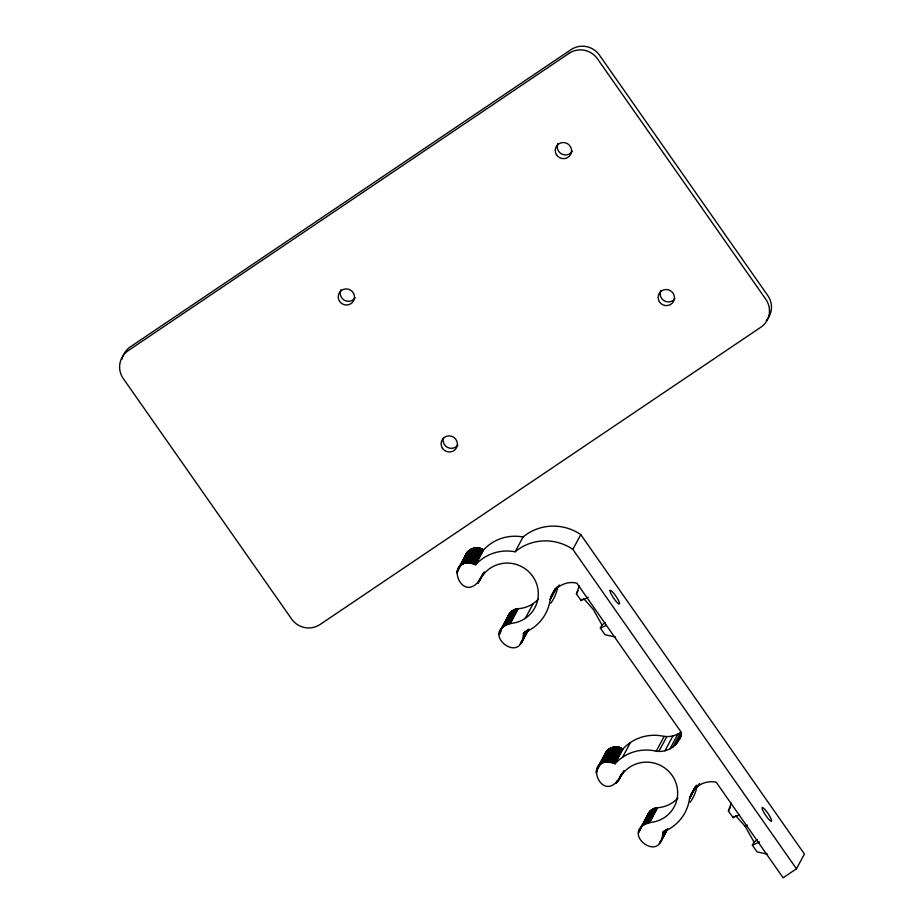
<?xml version="1.0" encoding="UTF-8"?>
<svg xmlns="http://www.w3.org/2000/svg" width="924" height="924" viewBox="0 0 924 924"><rect width="100%" height="100%" fill="white"/><g stroke="black" fill="none" stroke-linecap="round" stroke-linejoin="round"><path stroke-width="1.39" d="M691.66 793.323C696.199 784.695 706.768 780.064 716.216 782.235L783.125 877.8L796.476 868.791L572.857 549.376A47.805 46.789 28.2 0 0 515.153 551.778A43.012 42.1 28.2 0 0 475.664 564.714C441.949 552.852 461.064 607.934 480.734 578.643A30.723 30.065 28.2 0 1 532.767 576.403A30.723 30.065 28.2 0 1 511.988 623.284C477.165 630.722 522.499 668.168 523.423 632.928A43.012 42.1 28.2 0 0 549.884 601.374C551.247 588.865 564.807 579.972 576.876 583.194L681.485 732.616C680.029 745.194 666.62 753.869 654.515 750.819A43.012 42.1 28.2 0 0 615.014 763.755C581.242 751.94 600.485 806.987 620.085 777.696A30.723 30.065 28.2 0 1 672.129 775.455A30.723 30.065 28.2 0 1 651.339 822.337C616.493 829.821 661.896 867.186 662.774 831.97A43.012 42.1 28.2 0 0 689.5 798.786L696.754 785.261M507.357 618.803C508.05 612.716 514.021 608.35 519.9 608.523A30.723 30.065 28.2 0 0 538.542 598.948M464.83 557.68C465.927 549.272 476.865 544.929 483.575 549.953A43.012 42.1 28.2 0 1 523.076 537.006A47.805 46.789 28.2 0 1 580.769 534.603L804.4 854.03L796.476 868.791M646.777 817.394C647.724 811.515 653.476 807.426 659.251 807.576A30.723 30.065 28.2 0 0 677.893 798.001M604.273 756.259C605.694 748.105 616.366 744.109 622.938 748.994A43.012 42.1 28.2 0 1 662.427 736.058C668.699 737.433 675.513 736.058 680.757 732.351L672.845 747.123M689.5 798.786L691.51 793.589M588.311 597.285L581.081 600.542L576.403 593.866L579.221 586.001M739.119 814.956L733.09 817.671L728.412 810.995L731.231 803.129M457.542 570.166L466.793 552.91M457.23 571.067L467.359 552.159M456.999 571.979L467.994 551.455M456.906 572.441L458.893 568.757M460.21 566.297L468.329 551.12M456.837 572.915L458.154 570.454M460.14 566.759L468.676 550.808M461.122 565.269L469.046 550.496M461.503 564.968L469.415 550.207M461.885 564.703L469.796 549.93M462.277 564.437L470.201 549.676M462.693 564.194L470.605 549.433M463.109 563.963L471.021 549.202M463.536 563.755L471.448 548.995M463.964 563.559L471.887 548.798M464.414 563.386L472.326 548.613M464.853 563.224L472.776 548.452M465.315 563.074L473.227 548.313M465.777 562.959L473.689 548.186M466.239 562.843L474.151 548.082M466.712 562.762L474.624 547.99M467.186 562.693L475.098 547.92M467.659 562.635L475.571 547.874M468.145 562.601L476.056 547.84M468.618 562.589L476.53 547.828M469.103 562.589L477.015 547.828M469.577 562.612L477.5 547.851M470.062 562.658L477.974 547.897M470.535 562.716L478.447 547.955M471.009 562.797L478.921 548.036M471.483 562.889L479.394 548.128M471.945 563.005L479.868 548.244M472.418 563.143L480.33 548.382M472.869 563.293L480.792 548.533M473.319 563.455L481.242 548.694M473.769 563.64L481.681 548.879M474.208 563.848L482.12 549.087M474.636 564.067L482.547 549.306M475.063 564.298L482.975 549.537M475.467 564.552L483.379 549.792M475.664 564.714L483.575 549.953M477.523 583.46L479.498 579.775M477.858 583.125L483.137 573.284M478.182 582.778L482.443 575.04M478.782 582.051L484.419 571.852M515.153 551.778L523.076 537.006M500.173 630.838L509.193 613.986M499.861 631.727L510.036 612.855M499.607 632.64L510.348 612.496M499.514 633.102L501.489 629.417M502.76 626.922L511.018 611.838M499.434 633.575L501.42 629.879M502.737 627.419L511.376 611.515M503.823 625.975L511.746 611.214M499.341 634.511L500.658 632.051M504.204 625.698L512.115 610.937M504.596 625.421L512.508 610.66M504.989 625.167L512.912 610.406M505.405 624.936L513.317 610.163M505.821 624.705L513.744 609.944M506.248 624.497L514.171 609.736M506.687 624.312L514.61 609.551M507.137 624.139L515.049 609.378M507.588 623.989L515.5 609.228M508.038 623.85L515.962 609.089M508.512 623.735L516.424 608.974M508.974 623.631L516.886 608.87M509.447 623.55L517.359 608.789M509.921 623.481L517.833 608.72M510.394 623.434L518.318 608.673M525.271 618.352L533.183 603.591M523.596 633.633L524.913 631.173M523.665 634.095L524.982 631.635M523.723 634.569L525.04 632.108M523.758 635.042L525.733 631.358M523.769 635.516L525.756 631.831M523.769 635.989L526.414 631.069M523.746 636.463L526.391 631.542M523.712 636.936L527.003 630.792M519.981 644.386L521.956 640.69M523.654 637.41L527.604 630.029M520.986 642.827L527.535 630.491M520.651 643.716L527.985 630.191M521.263 643L528.505 629.406M522.072 641.834L528.898 629.117M572.857 549.376L580.769 534.603M551.212 596.361L555.208 588.623M550.9 597.17L555.52 588.553M550.635 597.99L555.255 589.385M550.392 598.833L556.329 587.756M550.196 599.664L557.23 586.694M557.842 587.41L559.17 584.95M576.403 593.866L578.054 590.794M581.081 600.542L581.797 599.214M615.511 637.04L605.012 634.73L600.334 628.054L601.998 624.971L605.336 622.718M597.274 768.352L605.636 752.76M596.731 769.657L606.421 751.582M596.454 770.57L607.022 750.854M596.35 771.032L607.345 750.507M596.257 771.494L597.585 769.034M598.833 767.036L608.027 749.849M600.473 764.31L608.396 749.549M596.107 772.903L597.424 770.443M600.854 764.021L608.766 749.26M601.235 763.744L609.159 748.983M601.639 763.49L609.551 748.717M602.044 763.247L609.956 748.475M602.46 763.016L610.371 748.255M602.887 762.797L610.799 748.036M603.314 762.612L611.238 747.839M603.765 762.427L611.676 747.666M604.215 762.265L612.127 747.504M604.666 762.127L612.577 747.366M605.128 762L613.039 747.239M605.59 761.896L613.513 747.135M606.063 761.803L613.975 747.042M606.537 761.734L614.448 746.973M607.01 761.688L614.934 746.927M607.495 761.653L615.407 746.892M607.969 761.642L615.892 746.869M608.454 761.642L616.366 746.881M608.928 761.665L616.851 746.904M609.413 761.711L617.324 746.939M609.886 761.769L617.809 747.008M610.36 761.85L618.283 747.077M610.833 761.942L618.745 747.181M611.307 762.057L619.219 747.297M611.769 762.184L619.681 747.424M612.219 762.335L620.143 747.574M612.681 762.508L620.593 747.747M613.12 762.693L621.032 747.932M613.559 762.901L621.471 748.128M613.986 763.12L621.91 748.348M614.414 763.351L622.326 748.59M614.818 763.605L622.741 748.844M615.014 763.755L622.938 748.994M622.522 757.264L630.445 742.503M615.788 783.425L617.105 780.965M616.158 783.136L617.486 780.676M616.874 782.513L618.191 780.052M619.507 777.592L620.836 775.132M617.209 782.178L621.829 773.561M617.844 781.473L622.753 772.487M618.41 780.722L623.989 770.477M656.248 751.154L664.16 736.393M658.881 751.397L666.793 736.636M664.98 750.773L672.891 736.012M669.888 748.948L677.8 734.187M674.843 745.46L681.438 733.148M676.068 744.213L681.334 734.372M679.463 739.223L681.438 735.527M639.362 830.329L648.81 812.646M639.073 831.23L649.387 811.907M638.958 831.692L650.034 811.214M638.784 832.616L640.84 828.458M642.088 826.472L650.369 810.879M642.815 825.328L650.727 810.567M643.173 825.028L651.097 810.267M643.554 824.739L651.478 809.978M643.947 824.474L651.859 809.713M644.351 824.22L652.263 809.459M644.756 823.977L652.679 809.216M645.183 823.758L653.095 808.997M645.61 823.55L653.522 808.789M646.038 823.365L653.961 808.604M646.488 823.192L654.4 808.431M646.939 823.03L654.85 808.269M647.401 822.903L655.312 808.13M647.863 822.776L655.774 808.015M648.325 822.683L656.248 807.911M648.798 822.603L656.71 807.83M649.272 822.533L657.183 807.772M649.745 822.487L657.669 807.726M663.016 833.148L664.333 830.688M663.074 833.621L664.391 831.161M663.109 834.095L664.425 831.635M663.12 834.568L665.765 829.648M663.12 835.042L665.765 830.122M663.097 835.515L665.742 830.595M663.062 835.989L666.366 829.833M659.332 843.439L660.66 840.979M662.924 836.925L666.597 829.902M659.678 843.104L667.451 828.782M660.314 842.411L667.578 828.874M660.903 841.672L667.717 828.909M690.621 795.495L695.056 787.098M690.193 796.627L695.68 786.22M689.824 797.77L695.807 786.37M694.813 788.923L696.338 786.243M695.437 788.264L696.973 785.596M695.876 787.849L697.193 785.388M698.209 785.931L699.526 783.471M728.412 810.995L730.526 807.056M733.09 817.671L733.806 816.342M767.521 854.169L757.022 851.859L752.355 845.183L754.007 842.099L757.264 839.731M735.631 815.592L745.31 826.587L747.539 825.086M600.334 628.054L606.363 625.34M752.355 845.183L759.574 841.926M583.61 598.463L593.3 609.459L601.998 624.971M745.31 826.587L754.007 842.099M557.796 586.613A43.012 42.1 28.2 0 1 550.819 603.256M697.158 785.666A43.012 42.1 28.2 0 1 690.17 802.309M121.968 359.321A20.478 20.051 28.2 0 1 122.407 357.576M122.684 356.722A20.478 20.051 28.2 0 1 130.272 346.916L571.02 49.642A20.478 20.051 28.2 0 1 599.41 55.082L767.798 295.588A20.478 20.051 28.2 0 1 766.215 320.628M457.934 444.964A8.189 8.016 28.2 0 1 443.52 437.491M572.418 151.074A8.189 8.016 28.2 0 1 557.484 144.733M557.669 144.132A8.189 8.016 28.2 0 1 557.9 143.543M355.209 297.724A8.189 8.016 28.2 0 1 344.363 300.242A8.189 8.016 28.2 0 1 340.991 289.651M674.97 298.579A8.189 8.016 28.2 0 1 660.799 290.529M771.517 820.905L771.424 821.09A8.189 1.49 56 0 1 766.008 815.811A8.189 1.49 56 0 1 762.081 807.761L762.184 807.576A8.189 1.49 56 0 1 767.59 812.854A8.189 1.49 56 0 1 771.517 820.905M610.117 590.528L610.071 590.632A8.189 1.49 56 0 0 616.539 601.928A8.189 1.49 56 0 0 617.89 599.399A8.189 1.49 56 0 0 610.175 590.448L610.175 590.448M569.045 53.326L128.286 350.6A20.478 20.051 28.2 0 0 123.285 378.563L291.672 619.08A20.478 20.051 28.2 0 0 320.051 624.52L760.81 327.246A20.478 20.051 28.2 0 0 765.811 299.284L597.435 58.778A20.478 20.051 28.2 0 0 569.045 53.326M442.342 448.094A8.189 8.016 28.2 0 0 456.456 447.851A8.189 8.016 28.2 0 0 448.972 435.885A8.189 8.016 28.2 0 0 442.342 448.094M659.378 301.709A8.189 8.016 28.2 0 0 673.492 301.467A8.189 8.016 28.2 0 0 666.008 289.501A8.189 8.016 28.2 0 0 659.378 301.709M556.479 154.724A8.189 8.016 28.2 0 0 570.593 154.493A8.189 8.016 28.2 0 0 563.109 142.527A8.189 8.016 28.2 0 0 556.479 154.724M339.443 301.108A8.189 8.016 28.2 0 0 353.557 300.877A8.189 8.016 28.2 0 0 346.073 288.912A8.189 8.016 28.2 0 0 339.443 301.108"/></g></svg>
